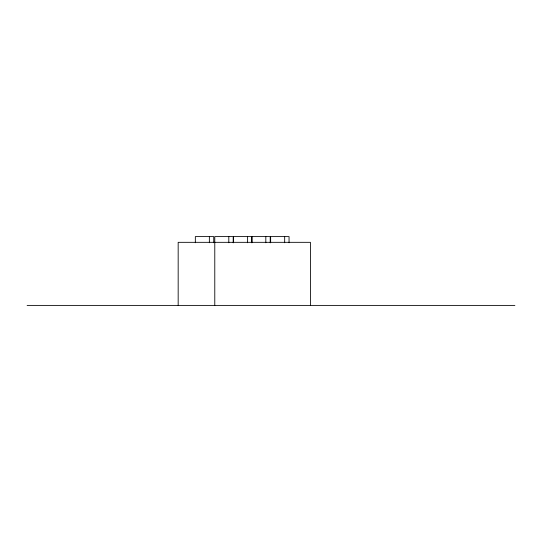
<?xml version="1.0" encoding="UTF-8"?>
<svg xmlns="http://www.w3.org/2000/svg" width="542" height="542" viewBox="0 0 542 542"><rect width="100%" height="100%" fill="white"/><g stroke="black" fill="none" stroke-linecap="round" stroke-linejoin="round"><path stroke-width="0.81" d="M27.1 305.397L514.9 305.397M310.424 305.397L310.424 242.328L178.169 242.328L178.169 305.397M289.055 242.755L289.055 236.603L270.641 236.603L270.641 242.755M284.672 236.603L284.672 242.755M270.214 242.755L270.214 236.603L233.575 236.603L233.575 242.755M265.824 236.603L265.824 242.755M251.989 236.603L251.989 242.755M251.8 236.603L251.8 242.755M247.606 236.603L247.606 242.755M233.195 242.755L233.195 236.603L214.781 236.603L214.781 305.397M228.805 236.603L228.805 242.755M213.751 242.755L213.751 236.603L195.337 236.603L195.337 242.755M209.361 236.603L209.361 242.755"/></g></svg>
